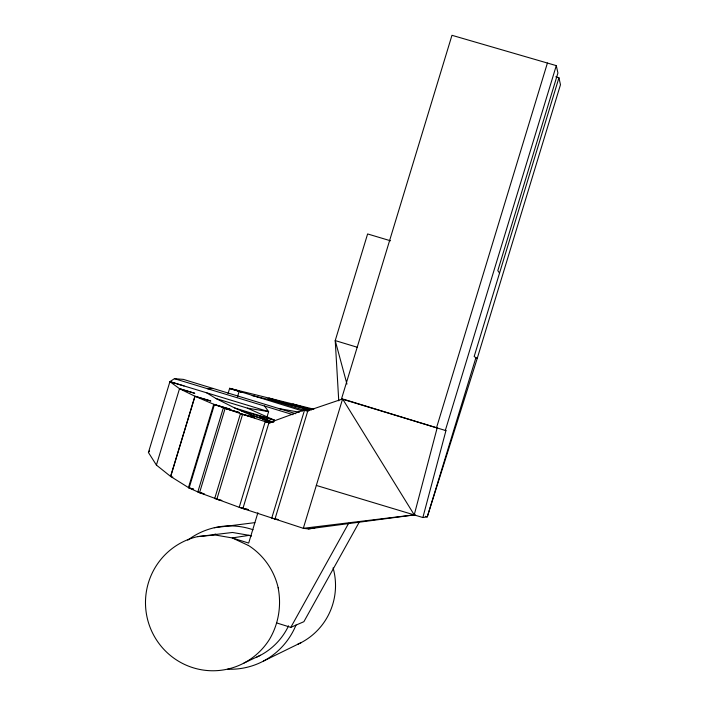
<?xml version="1.0" encoding="UTF-8"?>
<svg xmlns="http://www.w3.org/2000/svg" width="706" height="706" viewBox="0 0 706 706"><rect width="100%" height="100%" fill="white"/><g stroke="black" fill="none" stroke-linecap="round" stroke-linejoin="round"><path stroke-width="1.06" d="M251.107 535.96A65.164 64.484 81.1 0 0 249.112 535.307L232.495 532.474L197.477 536.639A67.935 67.185 81.5 0 0 157.968 642.098A67.935 67.185 81.5 0 0 269.63 639.098C278.702 623.619 281.562 605.386 278.146 587.816M295.726 413.707L183.357 379.378L174.435 378.681L169.917 381.655L148.419 452.502L156.405 465.069L170.578 476.409L189.111 487.987L199.551 492.7L239.21 507.305L303.306 528.309L414.237 514.859L437.146 427.942L343.654 399.269M316.332 485.437L422.868 517.524L445.945 430.634L341.51 398.89L451.964 35.3L556.284 65.623L557.917 73L497.809 270.645L499.548 273.054M156.405 465.069L179.518 388.688L194.768 393.286L179.562 388.715L169.917 381.655L268.633 411.624L266.736 417.864M170.578 476.409L194.9 396.234L179.562 388.715M228.056 393.595L229.644 388.362L313.861 409.198M237.498 396.798L239.069 391.618L242.22 392.245L229.644 388.362L302.671 411.033M308.725 410.892L304.639 409.754L268.907 422.841L242.89 508.549L248.159 509.644M273.663 422.197L274.299 420.096L247.391 408.139L216.071 398.563L206.699 392.863M257.893 512.724L248.68 543.082L232.23 537.928L214.924 534.971L197.477 536.639M414.237 514.859L342.604 398.952L307.851 410.751L274.908 519.237L277.996 519.625M547.415 63.037L436.502 427.81L437.146 427.942M556.284 65.623L445.318 430.492L445.945 430.634M555.781 76.848L558.94 77.766L474.167 356.495L477.185 358.551L427.262 516.889L422.868 517.524M477.185 358.551L560.476 84.72L558.94 77.766M475.932 357.607L427.262 516.889L425.374 516.307M276.92 623.019L290.81 627.352L348.676 523.234M359.328 521.963L303.88 621.695L290.81 627.352M148.419 452.502L149.522 450.957M263.541 661.037L301.453 642.469M244.091 662.987L260.505 655.256M314.779 528.062L308.31 528.909L303.306 528.309L342.604 398.952L341.51 398.89M308.31 528.909L415.252 514.806M214.306 527.735L254.857 522.643M207.74 388.803L213.238 388.503M247.391 408.139L268.633 411.624L264.512 406.029L174.435 378.681M264.512 406.029L292.937 414.687M279.02 408.597L299.273 412.18M277.97 519.457L271.713 518.169L304.639 409.754L307.851 410.751M252.219 395.625L311.531 409.762M248.3 509.547L239.21 507.305L265.209 421.667L270.204 423.07M241.831 411.113L274.299 420.096L234.745 407.997L216.071 398.563M219.848 500.069L216.813 499.318L242.608 414.325L214.421 404.573L194.9 396.234L210.856 401.026L195.015 396.287L170.693 476.488L172.802 477.106M204.616 494.041L199.551 492.7L225.117 408.447L239.21 412.516L223.352 407.839L197.821 491.976L203.125 493.476M221.816 500.43L214.695 498.533L240.464 413.619L254.619 417.696L242.608 414.325L268.907 422.841M193.32 489.179L189.111 487.987L214.421 404.573L230.165 409.224L213.733 404.309L188.449 487.643L193.594 489.152M234.745 407.997L250.436 414.89L272.048 422.091M250.436 414.89L273.275 422.011M390.559 240.799L367.614 233.951L335.226 340.592L338.748 400.823M357.095 347.202L335.226 340.592L346.955 384.09M169.917 381.655L184.054 385.935M268.915 398.007L309.652 410.442M267.609 399.058L307.392 411.201M229.644 388.362L240.887 391.795L229.9 388.424M292.911 403.982L311.522 409.692M251.168 536.004L249.086 535.36L232.23 537.928L248.194 545.367M262.72 419.435L272.066 422.506M259.808 416.496L268.289 420.176M187.787 540.134A71.677 70.935 81.1 0 1 253.066 529.756M296.008 625.031A71.677 70.935 81.1 0 1 227.694 669.182M333.091 567.88A64.581 64.008 80 0 1 297.694 644.304M213.715 534.574A65.164 64.484 81.1 0 1 215.745 534.071M288.551 625.834A65.164 64.484 81.1 0 1 256.719 657.11M248.309 545.367A67.935 67.185 81.5 0 1 278.19 587.869"/></g></svg>
